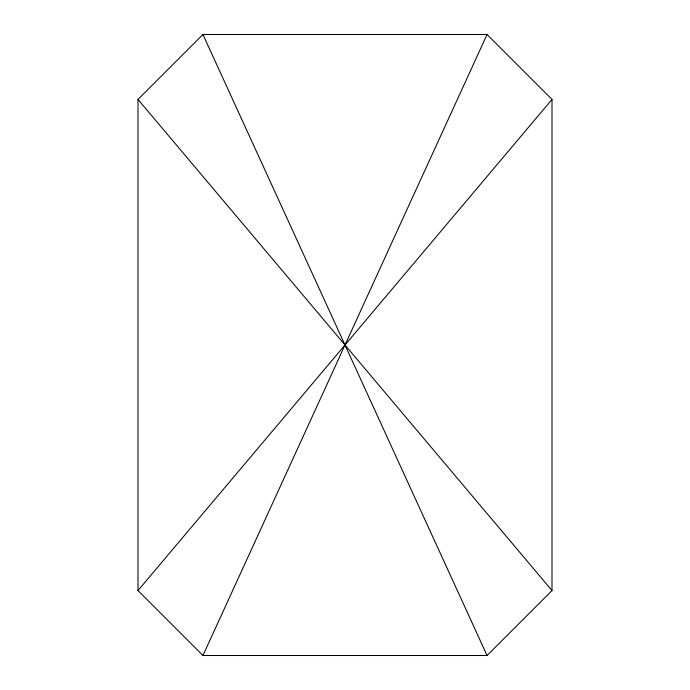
<?xml version="1.0" encoding="UTF-8"?>
<svg xmlns="http://www.w3.org/2000/svg" width="690" height="690" viewBox="0 0 690 690"><rect width="100%" height="100%" fill="white"/><g stroke="black" fill="none" stroke-linecap="round" stroke-linejoin="round"><path stroke-width="1.03" d="M202.938 655.5L487.062 34.5L552 99.438L552 590.562L487.062 655.5L202.938 655.5L138 590.562L138 99.438L202.938 34.5L487.062 34.5M138 590.562L552 99.438M138 99.438L552 590.562M202.938 34.5L487.062 655.5"/></g></svg>
